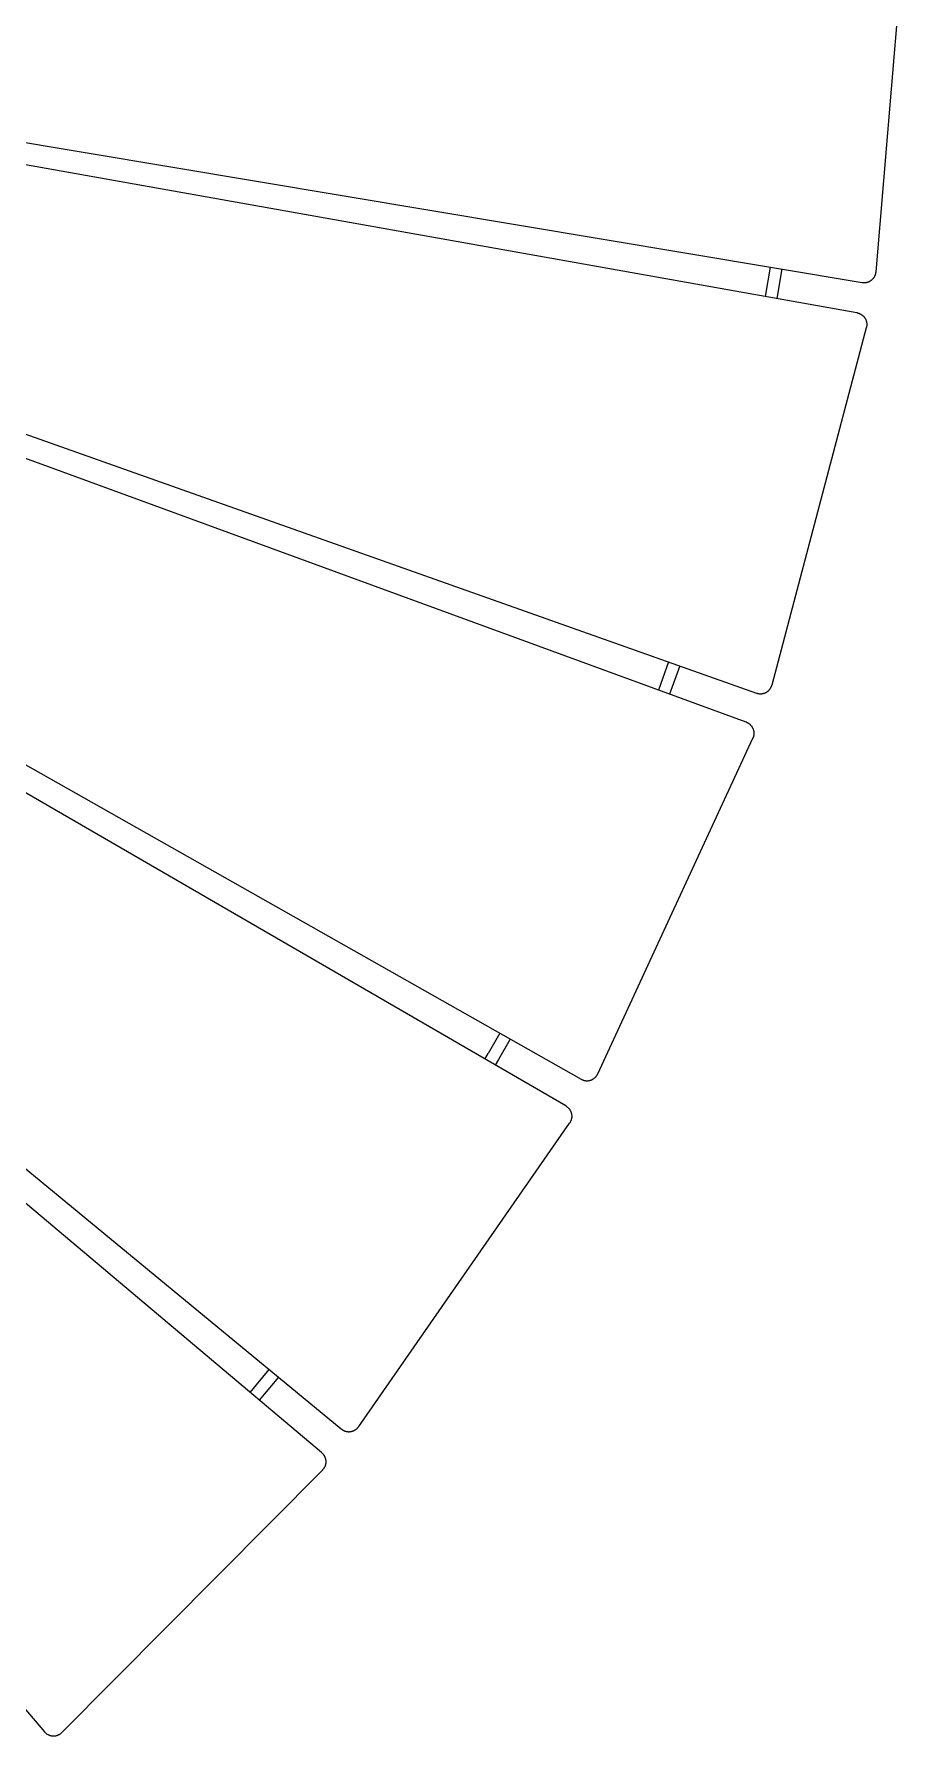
# Model space of a CAD drawing. Header units: inches. Extents: x -4 to 200, y 0 to 129.
# Drawn here: x 58.55 to 70.09, y 7.85 to 30.37 of the extents above; entities that cross this region are included whole.
import ezdxf

# ---------------------------------------------------------------- set-up
doc = ezdxf.new("R2010")
doc.units = ezdxf.units.IN
doc.layers.add('ZANO_R', color=7, linetype='Continuous', lineweight=0)

msp = doc.modelspace()

# ---------------------------------------------------------------- linework, layer by layer
at = {"layer": 'ZANO_R'}
for p, q in [((69.68424, 27.2225), (70.09303, 32.09546)), ((51.37675, 30.11333), (69.50129, 27.08032)), ((69.43194, 26.67862), (51.33961, 29.89825)), ((50.7805, 27.78136), (68.10301, 21.64714)), ((67.96496, 21.26358), (50.70658, 27.576)), ((68.28269, 27.28425), (68.2155, 26.89509)), ((68.43803, 27.25825), (68.37057, 26.8675)), ((69.50129, 27.08032), (69.50555, 27.07967)), ((69.50555, 27.07967), (69.50983, 27.07913)), ((69.50983, 27.07913), (69.51412, 27.07871)), ((69.51412, 27.07871), (69.51949, 27.07836)), ((69.51949, 27.07836), (69.52486, 27.07818)), ((69.52486, 27.07818), (69.53024, 27.07819)), ((69.53024, 27.07819), (69.53562, 27.07838)), ((69.53562, 27.07838), (69.54098, 27.07876)), ((69.54098, 27.07876), (69.54633, 27.07932)), ((69.54633, 27.07932), (69.55166, 27.08006)), ((69.55166, 27.08006), (69.55696, 27.08098)), ((69.55696, 27.08098), (69.56222, 27.08208)), ((69.56222, 27.08208), (69.56744, 27.08337)), ((69.56744, 27.08337), (69.57262, 27.08483)), ((69.57262, 27.08483), (69.57774, 27.08646)), ((69.57774, 27.08646), (69.58281, 27.08827)), ((69.58281, 27.08827), (69.58781, 27.09025)), ((69.58781, 27.09025), (69.59274, 27.0924)), ((69.59274, 27.0924), (69.59759, 27.09472)), ((69.59759, 27.09472), (69.60236, 27.0972)), ((69.60236, 27.0972), (69.60704, 27.09985)), ((69.60704, 27.09985), (69.61163, 27.10265)), ((69.61163, 27.10265), (69.61613, 27.10561)), ((69.61613, 27.10561), (69.62052, 27.10872)), ((69.62052, 27.10872), (69.6248, 27.11197)), ((69.6248, 27.11197), (69.62896, 27.11537)), ((69.62896, 27.11537), (69.63301, 27.11892)), ((69.63301, 27.11892), (69.63693, 27.12259)), ((69.63693, 27.12259), (69.64073, 27.1264)), ((69.64073, 27.1264), (69.64439, 27.13034)), ((69.64439, 27.13034), (69.64792, 27.1344)), ((69.64792, 27.1344), (69.65131, 27.13858)), ((69.65131, 27.13858), (69.65455, 27.14287)), ((69.65455, 27.14287), (69.65765, 27.14727)), ((69.65765, 27.14727), (69.66059, 27.15177)), ((69.66059, 27.15177), (69.66337, 27.15637)), ((69.66337, 27.15637), (69.666, 27.16106)), ((69.666, 27.16106), (69.66847, 27.16584)), ((69.66847, 27.16584), (69.67077, 27.1707)), ((69.67077, 27.1707), (69.6729, 27.17564)), ((69.6729, 27.17564), (69.67487, 27.18064)), ((69.67487, 27.18064), (69.67666, 27.18571)), ((69.67666, 27.18571), (69.67828, 27.19084)), ((69.67828, 27.19084), (69.67972, 27.19602)), ((69.67972, 27.19602), (69.68099, 27.20125)), ((69.68099, 27.20125), (69.68207, 27.20652)), ((69.68207, 27.20652), (69.68298, 27.21182)), ((69.68298, 27.21182), (69.6837, 27.21715)), ((69.6837, 27.21715), (69.68424, 27.2225)), ((69.43618, 26.67781), (69.43194, 26.67862)), ((69.44039, 26.67688), (69.43618, 26.67781)), ((69.44457, 26.67583), (69.44039, 26.67688)), ((69.44457, 26.67583), (69.44974, 26.67437)), ((69.44974, 26.67437), (69.45487, 26.67273)), ((69.45487, 26.67273), (69.45993, 26.67092)), ((69.45993, 26.67092), (69.46493, 26.66894)), ((69.46493, 26.66894), (69.46986, 26.66679)), ((69.46986, 26.66679), (69.47471, 26.66447)), ((69.47471, 26.66447), (69.47948, 26.66198)), ((69.47948, 26.66198), (69.48416, 26.65934)), ((69.48416, 26.65934), (69.48875, 26.65653)), ((69.48875, 26.65653), (69.49324, 26.65357)), ((69.49324, 26.65357), (69.49763, 26.65046)), ((69.49763, 26.65046), (69.50191, 26.6472)), ((69.50191, 26.6472), (69.50607, 26.6438)), ((69.50607, 26.6438), (69.51012, 26.64026)), ((69.51012, 26.64026), (69.51404, 26.63658)), ((69.51404, 26.63658), (69.51784, 26.63277)), ((69.51784, 26.63277), (69.5215, 26.62883)), ((69.5215, 26.62883), (69.52502, 26.62477)), ((69.52502, 26.62477), (69.52841, 26.62059)), ((69.52841, 26.62059), (69.53165, 26.6163)), ((69.53165, 26.6163), (69.53474, 26.6119)), ((69.53474, 26.6119), (69.53768, 26.60739)), ((69.53768, 26.60739), (69.54047, 26.60279)), ((69.54047, 26.60279), (69.54309, 26.5981)), ((69.54309, 26.5981), (69.54556, 26.59332)), ((69.54556, 26.59332), (69.54786, 26.58846)), ((69.54786, 26.58846), (69.54999, 26.58352)), ((69.54999, 26.58352), (69.55195, 26.57851)), ((69.55195, 26.57851), (69.55374, 26.57344)), ((69.55374, 26.57344), (69.55536, 26.56831)), ((68.30787, 21.75539), (69.55663, 26.48333)), ((69.55536, 26.56831), (69.5568, 26.56313)), ((69.55791, 26.48855), (69.55663, 26.48333)), ((69.5568, 26.56313), (69.55806, 26.5579)), ((69.55902, 26.49382), (69.55791, 26.48855)), ((69.55806, 26.5579), (69.55914, 26.55263)), ((69.55994, 26.49912), (69.55902, 26.49382)), ((69.55914, 26.55263), (69.56005, 26.54733)), ((69.56069, 26.50444), (69.55994, 26.49912)), ((69.56005, 26.54733), (69.56077, 26.542)), ((69.56125, 26.50979), (69.56069, 26.50444)), ((69.56077, 26.542), (69.56131, 26.53665)), ((69.56163, 26.51516), (69.56125, 26.50979)), ((69.56131, 26.53665), (69.56166, 26.53128)), ((69.56182, 26.52053), (69.56163, 26.51516)), ((69.56166, 26.53128), (69.56183, 26.52591)), ((69.56183, 26.52591), (69.56182, 26.52053)), ((49.78836, 25.58836), (65.78252, 16.5393)), ((65.57996, 16.18555), (49.67991, 25.39895)), ((62.34939, 11.59881), (48.29079, 23.43325)), ((48.43049, 23.60096), (62.61031, 11.91202)), ((46.74814, 21.87954), (58.68277, 7.90588)), ((66.93833, 22.05957), (66.80459, 21.688)), ((67.0868, 22.007), (66.95251, 21.63389)), ((68.10301, 21.64714), (68.1071, 21.64575)), ((68.1071, 21.64575), (68.11122, 21.64448)), ((68.11122, 21.64448), (68.11537, 21.64333)), ((68.11537, 21.64333), (68.12059, 21.64204)), ((68.12059, 21.64204), (68.12586, 21.64094)), ((68.12586, 21.64094), (68.13115, 21.64001)), ((68.13115, 21.64001), (68.13648, 21.63927)), ((68.13648, 21.63927), (68.14183, 21.63871)), ((68.14183, 21.63871), (68.14719, 21.63833)), ((68.14719, 21.63833), (68.15257, 21.63813)), ((68.15257, 21.63813), (68.15795, 21.63812)), ((68.15795, 21.63812), (68.16332, 21.63829)), ((68.16332, 21.63829), (68.16869, 21.63865)), ((68.16869, 21.63865), (68.17404, 21.63919)), ((68.17404, 21.63919), (68.17937, 21.63991)), ((68.17937, 21.63991), (68.18467, 21.64081)), ((68.18467, 21.64081), (68.18994, 21.64189)), ((68.18994, 21.64189), (68.19517, 21.64316)), ((68.19517, 21.64316), (68.20035, 21.6446)), ((68.20035, 21.6446), (68.20548, 21.64621)), ((68.20548, 21.64621), (68.21055, 21.648)), ((68.21055, 21.648), (68.21556, 21.64997)), ((68.21556, 21.64997), (68.22049, 21.6521)), ((68.22049, 21.6521), (68.22536, 21.6544)), ((68.22536, 21.6544), (68.23014, 21.65686)), ((68.23014, 21.65686), (68.23483, 21.65949)), ((68.23483, 21.65949), (68.23943, 21.66227)), ((68.23943, 21.66227), (68.24393, 21.66521)), ((68.24393, 21.66521), (68.24833, 21.6683)), ((68.24833, 21.6683), (68.25263, 21.67154)), ((68.25263, 21.67154), (68.25681, 21.67493)), ((68.25681, 21.67493), (68.26087, 21.67846)), ((68.26087, 21.67846), (68.26481, 21.68212)), ((68.26481, 21.68212), (68.26862, 21.68591)), ((68.26862, 21.68591), (68.2723, 21.68984)), ((68.2723, 21.68984), (68.27584, 21.69388)), ((68.27584, 21.69388), (68.27924, 21.69805)), ((68.27924, 21.69805), (68.2825, 21.70233)), ((68.2825, 21.70233), (68.28561, 21.70671)), ((68.28561, 21.70671), (68.28857, 21.7112)), ((68.28857, 21.7112), (68.29137, 21.71579)), ((68.29137, 21.71579), (68.29402, 21.72047)), ((68.29402, 21.72047), (68.2965, 21.72524)), ((68.2965, 21.72524), (68.29882, 21.7301)), ((68.29882, 21.7301), (68.30098, 21.73503)), ((68.30098, 21.73503), (68.30296, 21.74002)), ((68.30296, 21.74002), (68.30477, 21.74509)), ((68.30477, 21.74509), (68.30641, 21.75021)), ((68.30641, 21.75021), (68.30787, 21.75539)), ((67.96899, 21.26204), (67.96496, 21.26358)), ((67.97297, 21.2604), (67.96899, 21.26204)), ((67.97691, 21.25864), (67.97297, 21.2604)), ((67.97691, 21.25864), (67.98176, 21.25631)), ((67.98176, 21.25631), (67.98652, 21.2538)), ((67.98652, 21.2538), (67.99119, 21.25114)), ((67.99119, 21.25114), (67.99577, 21.24832)), ((67.99577, 21.24832), (68.00025, 21.24534)), ((68.00025, 21.24534), (68.00462, 21.24221)), ((68.00462, 21.24221), (68.00889, 21.23894)), ((68.00889, 21.23894), (68.01304, 21.23552)), ((68.01304, 21.23552), (68.01707, 21.23196)), ((68.01707, 21.23196), (68.02098, 21.22827)), ((68.02098, 21.22827), (68.02476, 21.22444)), ((68.02476, 21.22444), (68.02841, 21.22049)), ((68.02841, 21.22049), (68.03192, 21.21642)), ((68.03192, 21.21642), (68.03529, 21.21222)), ((68.03529, 21.21222), (68.03851, 21.20792)), ((68.03851, 21.20792), (68.04159, 21.20351)), ((68.04159, 21.20351), (68.04451, 21.19899)), ((68.04451, 21.19899), (68.04728, 21.19438)), ((68.04728, 21.19438), (68.04989, 21.18968)), ((68.04989, 21.18968), (68.05233, 21.18489)), ((68.05233, 21.18489), (68.05461, 21.18002)), ((68.05461, 21.18002), (68.05673, 21.17507)), ((68.05673, 21.17507), (68.05867, 21.17006)), ((68.05867, 21.17006), (68.06044, 21.16498)), ((68.06044, 21.16498), (68.06204, 21.15984)), ((66.00306, 16.61033), (68.05384, 21.04961)), ((68.05601, 21.05453), (68.05384, 21.04961)), ((68.05802, 21.05952), (68.05601, 21.05453)), ((68.05985, 21.06458), (68.05802, 21.05952)), ((68.06151, 21.06969), (68.05985, 21.06458)), ((68.06299, 21.07486), (68.06151, 21.06969)), ((68.06204, 21.15984), (68.06346, 21.15466)), ((68.06429, 21.08008), (68.06299, 21.07486)), ((68.06346, 21.15466), (68.0647, 21.14942)), ((68.06542, 21.08534), (68.06429, 21.08008)), ((68.0647, 21.14942), (68.06576, 21.14415)), ((68.06636, 21.09063), (68.06542, 21.08534)), ((68.06576, 21.14415), (68.06665, 21.13885)), ((68.06713, 21.09596), (68.06636, 21.09063)), ((68.06665, 21.13885), (68.06735, 21.13352)), ((68.06771, 21.1013), (68.06713, 21.09596)), ((68.06735, 21.13352), (68.06787, 21.12816)), ((68.06811, 21.10667), (68.06771, 21.1013)), ((68.06787, 21.12816), (68.0682, 21.12279)), ((68.06832, 21.11204), (68.06811, 21.10667)), ((68.0682, 21.12279), (68.06835, 21.11742)), ((68.06835, 21.11742), (68.06832, 21.11204)), ((64.70715, 17.14772), (64.55444, 16.88016)), ((64.84423, 17.07016), (64.69085, 16.80141)), ((64.51091, 16.80501), (64.55444, 16.88016)), ((64.69085, 16.80141), (64.64719, 16.72604)), ((65.78252, 16.5393), (65.7863, 16.53723)), ((65.7863, 16.53723), (65.79013, 16.53527)), ((65.79013, 16.53527), (65.79402, 16.5334)), ((65.79402, 16.5334), (65.79894, 16.53123)), ((65.79894, 16.53123), (65.80393, 16.52923)), ((65.80393, 16.52923), (65.80899, 16.5274)), ((65.80899, 16.5274), (65.81411, 16.52574)), ((65.81411, 16.52574), (65.81928, 16.52426)), ((65.81928, 16.52426), (65.82449, 16.52296)), ((65.82449, 16.52296), (65.82975, 16.52183)), ((65.82975, 16.52183), (65.83505, 16.52088)), ((65.83505, 16.52088), (65.84037, 16.52012)), ((65.84037, 16.52012), (65.84572, 16.51954)), ((65.84572, 16.51954), (65.85108, 16.51914)), ((65.85108, 16.51914), (65.85646, 16.51893)), ((65.85646, 16.51893), (65.86183, 16.51889)), ((65.86183, 16.51889), (65.86721, 16.51905)), ((65.86721, 16.51905), (65.87258, 16.51938)), ((65.87258, 16.51938), (65.87793, 16.5199)), ((65.87793, 16.5199), (65.88326, 16.5206)), ((65.88326, 16.5206), (65.88857, 16.52148)), ((65.88857, 16.52148), (65.89384, 16.52255)), ((65.89384, 16.52255), (65.89907, 16.52379)), ((65.89907, 16.52379), (65.90426, 16.52521)), ((65.90426, 16.52521), (65.90939, 16.5268)), ((65.90939, 16.5268), (65.91447, 16.52858)), ((65.91447, 16.52858), (65.91949, 16.53052)), ((65.91949, 16.53052), (65.92443, 16.53263)), ((65.92443, 16.53263), (65.9293, 16.53491)), ((65.9293, 16.53491), (65.93409, 16.53736)), ((65.93409, 16.53736), (65.9388, 16.53997)), ((65.9388, 16.53997), (65.94341, 16.54274)), ((65.94341, 16.54274), (65.94792, 16.54566)), ((65.94792, 16.54566), (65.95234, 16.54873)), ((65.95234, 16.54873), (65.95664, 16.55196)), ((65.95664, 16.55196), (65.96083, 16.55533)), ((65.96083, 16.55533), (65.96491, 16.55884)), ((65.96491, 16.55884), (65.96886, 16.56249)), ((65.96886, 16.56249), (65.97268, 16.56627)), ((65.97268, 16.56627), (65.97638, 16.57017)), ((65.97638, 16.57017), (65.97994, 16.57421)), ((65.97994, 16.57421), (65.98335, 16.57836)), ((65.98335, 16.57836), (65.98663, 16.58262)), ((65.98663, 16.58262), (65.98976, 16.587)), ((65.98976, 16.587), (65.99273, 16.59148)), ((65.99273, 16.59148), (65.99555, 16.59606)), ((65.99555, 16.59606), (65.99822, 16.60073)), ((65.99822, 16.60073), (66.00072, 16.60549)), ((66.00072, 16.60549), (66.00306, 16.61033)), ((65.58366, 16.18333), (65.57996, 16.18555)), ((65.58729, 16.18102), (65.58366, 16.18333)), ((65.59087, 16.17861), (65.58729, 16.18102)), ((65.59087, 16.17861), (65.59523, 16.17547)), ((65.59523, 16.17547), (65.59949, 16.17217)), ((65.59949, 16.17217), (65.60362, 16.16874)), ((65.60362, 16.16874), (65.60764, 16.16517)), ((65.60764, 16.16517), (65.61154, 16.16146)), ((65.61154, 16.16146), (65.6153, 16.15762)), ((65.6153, 16.15762), (65.61894, 16.15365)), ((65.61894, 16.15365), (65.62243, 16.14956)), ((65.62243, 16.14956), (65.62578, 16.14536)), ((65.62578, 16.14536), (65.62899, 16.14104)), ((65.62899, 16.14104), (65.63205, 16.13662)), ((65.63205, 16.13662), (65.63496, 16.13209)), ((65.63496, 16.13209), (65.63771, 16.12747)), ((65.63771, 16.12747), (65.6403, 16.12276)), ((65.6403, 16.12276), (65.64273, 16.11796)), ((65.64273, 16.11796), (65.64499, 16.11308)), ((65.64591, 15.98758), (65.64372, 15.98267)), ((65.64499, 16.11308), (65.64708, 16.10813)), ((65.64793, 15.99257), (65.64591, 15.98758)), ((65.64708, 16.10813), (65.64901, 16.10311)), ((65.64978, 15.99762), (65.64793, 15.99257)), ((65.64901, 16.10311), (65.65076, 16.09802)), ((65.65146, 16.00273), (65.64978, 15.99762)), ((65.65076, 16.09802), (65.65234, 16.09288)), ((65.65296, 16.00789), (65.65146, 16.00273)), ((65.65234, 16.09288), (65.65374, 16.08769)), ((65.65429, 16.01311), (65.65296, 16.00789)), ((65.65374, 16.08769), (65.65496, 16.08245)), ((65.65543, 16.01836), (65.65429, 16.01311)), ((65.65496, 16.08245), (65.656, 16.07717)), ((65.6564, 16.02365), (65.65543, 16.01836)), ((65.656, 16.07717), (65.65686, 16.07186)), ((65.65718, 16.02897), (65.6564, 16.02365)), ((65.65686, 16.07186), (65.65754, 16.06653)), ((65.65778, 16.03432), (65.65718, 16.02897)), ((65.65754, 16.06653), (65.65804, 16.06117)), ((65.6582, 16.03968), (65.65778, 16.03432)), ((65.65804, 16.06117), (65.65836, 16.05581)), ((65.65844, 16.04505), (65.6582, 16.03968)), ((65.65836, 16.05581), (65.65849, 16.05043)), ((65.65849, 16.05043), (65.65844, 16.04505)), ((62.83983, 11.94367), (65.63033, 15.95939)), ((65.63332, 15.96386), (65.63033, 15.95939)), ((65.63616, 15.96843), (65.63332, 15.96386)), ((65.63884, 15.97309), (65.63616, 15.96843)), ((65.64137, 15.97784), (65.63884, 15.97309)), ((65.64372, 15.98267), (65.64137, 15.97784)), ((61.40416, 12.3945), (61.65692, 12.69793)), ((61.77846, 12.59774), (61.52466, 12.29307)), ((62.82996, 11.93092), (62.8334, 11.93506)), ((62.8334, 11.93506), (62.83669, 11.93931)), ((62.83669, 11.93931), (62.83983, 11.94367)), ((62.61031, 11.91202), (62.61367, 11.90932)), ((62.61367, 11.90932), (62.61711, 11.90672)), ((62.61711, 11.90672), (62.62061, 11.90421)), ((62.62061, 11.90421), (62.62508, 11.90122)), ((62.62508, 11.90122), (62.62965, 11.89838)), ((62.62965, 11.89838), (62.63431, 11.8957)), ((62.63431, 11.8957), (62.63906, 11.89318)), ((62.63906, 11.89318), (62.64389, 11.89082)), ((62.64389, 11.89082), (62.64881, 11.88863)), ((62.64881, 11.88863), (62.65379, 11.88661)), ((62.65379, 11.88661), (62.65884, 11.88476)), ((62.65884, 11.88476), (62.66395, 11.88308)), ((62.66395, 11.88308), (62.66911, 11.88158)), ((62.66911, 11.88158), (62.67433, 11.88026)), ((62.67433, 11.88026), (62.67958, 11.87911)), ((62.67958, 11.87911), (62.68487, 11.87815)), ((62.68487, 11.87815), (62.69019, 11.87736)), ((62.69019, 11.87736), (62.69554, 11.87676)), ((62.69554, 11.87676), (62.7009, 11.87634)), ((62.7009, 11.87634), (62.70627, 11.87611)), ((62.70627, 11.87611), (62.71165, 11.87605)), ((62.71165, 11.87605), (62.71703, 11.87618)), ((62.71703, 11.87618), (62.7224, 11.8765)), ((62.7224, 11.8765), (62.72775, 11.877)), ((62.72775, 11.877), (62.73309, 11.87768)), ((62.73309, 11.87768), (62.73839, 11.87854)), ((62.73839, 11.87854), (62.74367, 11.87958)), ((62.74367, 11.87958), (62.74891, 11.88081)), ((62.74891, 11.88081), (62.7541, 11.88221)), ((62.7541, 11.88221), (62.75924, 11.88378)), ((62.75924, 11.88378), (62.76433, 11.88554)), ((62.76433, 11.88554), (62.76935, 11.88746)), ((62.76935, 11.88746), (62.7743, 11.88955)), ((62.7743, 11.88955), (62.77918, 11.89182)), ((62.77918, 11.89182), (62.78398, 11.89425)), ((62.78398, 11.89425), (62.78869, 11.89684)), ((62.78869, 11.89684), (62.79332, 11.89959)), ((62.79332, 11.89959), (62.79784, 11.90249)), ((62.79784, 11.90249), (62.80227, 11.90555)), ((62.80227, 11.90555), (62.80658, 11.90876)), ((62.80658, 11.90876), (62.81079, 11.91211)), ((62.81079, 11.91211), (62.81487, 11.91561)), ((62.81487, 11.91561), (62.81884, 11.91924)), ((62.81884, 11.91924), (62.82268, 11.923)), ((62.82268, 11.923), (62.82639, 11.9269)), ((62.82639, 11.9269), (62.82996, 11.93092)), ((62.35265, 11.59599), (62.34939, 11.59881)), ((62.35583, 11.59308), (62.35265, 11.59599)), ((62.35894, 11.59008), (62.35583, 11.59308)), ((62.35894, 11.59008), (62.36269, 11.58623)), ((62.36269, 11.58623), (62.3663, 11.58225)), ((62.3663, 11.58225), (62.36978, 11.57815)), ((62.36978, 11.57815), (62.37312, 11.57393)), ((62.37312, 11.57393), (62.37631, 11.5696)), ((62.37631, 11.5696), (62.37935, 11.56517)), ((62.37935, 11.56517), (62.38224, 11.56063)), ((62.38224, 11.56063), (62.38497, 11.556)), ((62.38497, 11.556), (62.38755, 11.55128)), ((62.38755, 11.55128), (62.38996, 11.54647)), ((62.38996, 11.54647), (62.3922, 11.54158)), ((62.3922, 11.54158), (62.39428, 11.53662)), ((62.39428, 11.53662), (62.39618, 11.53159)), ((62.39618, 11.53159), (62.39791, 11.5265)), ((62.39791, 11.5265), (62.39947, 11.52135)), ((62.39947, 11.52135), (62.40085, 11.51615)), ((62.40085, 11.51615), (62.40206, 11.51091)), ((62.40206, 11.51091), (62.40308, 11.50563)), ((62.40308, 11.50563), (62.40392, 11.50032)), ((62.40392, 11.50032), (62.40458, 11.49498)), ((62.40458, 11.49498), (62.40506, 11.48963)), ((62.40506, 11.48963), (62.40535, 11.48425)), ((62.40535, 11.48425), (62.40546, 11.47888)), ((58.9143, 7.8972), (62.35973, 11.36734)), ((62.36345, 11.37122), (62.35973, 11.36734)), ((62.36704, 11.37523), (62.36345, 11.37122)), ((62.37049, 11.37935), (62.36704, 11.37523)), ((62.3738, 11.38359), (62.37049, 11.37935)), ((62.37696, 11.38795), (62.3738, 11.38359)), ((62.37997, 11.3924), (62.37696, 11.38795)), ((62.38283, 11.39696), (62.37997, 11.3924)), ((62.38553, 11.40161), (62.38283, 11.39696)), ((62.38807, 11.40635), (62.38553, 11.40161)), ((62.39044, 11.41118), (62.38807, 11.40635)), ((62.39265, 11.41608), (62.39044, 11.41118)), ((62.39469, 11.42106), (62.39265, 11.41608)), ((62.39656, 11.4261), (62.39469, 11.42106)), ((62.39826, 11.4312), (62.39656, 11.4261)), ((62.39978, 11.43636), (62.39826, 11.4312)), ((62.40112, 11.44157), (62.39978, 11.43636)), ((62.40228, 11.44682), (62.40112, 11.44157)), ((62.40327, 11.45211), (62.40228, 11.44682)), ((62.40407, 11.45743), (62.40327, 11.45211)), ((62.4047, 11.46277), (62.40407, 11.45743)), ((62.40514, 11.46813), (62.4047, 11.46277)), ((62.40539, 11.4735), (62.40514, 11.46813)), ((62.40546, 11.47888), (62.40539, 11.4735)), ((58.68277, 7.90588), (58.68561, 7.90264)), ((58.68561, 7.90264), (58.68854, 7.89948)), ((58.68854, 7.89948), (58.69156, 7.8964)), ((58.69156, 7.8964), (58.69544, 7.89268)), ((58.69544, 7.89268), (58.69945, 7.88909)), ((58.69945, 7.88909), (58.70357, 7.88564)), ((58.70357, 7.88564), (58.70781, 7.88233)), ((58.70781, 7.88233), (58.71217, 7.87917)), ((58.89382, 7.87982), (58.89815, 7.88301)), ((58.89815, 7.88301), (58.90237, 7.88635)), ((58.90237, 7.88635), (58.90647, 7.88983)), ((58.90647, 7.88983), (58.91045, 7.89345)), ((58.91045, 7.89345), (58.9143, 7.8972)), ((58.71217, 7.87917), (58.71662, 7.87616)), ((58.71662, 7.87616), (58.72118, 7.87331)), ((58.72118, 7.87331), (58.72583, 7.87061)), ((58.72583, 7.87061), (58.73057, 7.86807)), ((58.73057, 7.86807), (58.7354, 7.86569)), ((58.7354, 7.86569), (58.7403, 7.86348)), ((58.7403, 7.86348), (58.74528, 7.86144)), ((58.74528, 7.86144), (58.75032, 7.85958)), ((58.75032, 7.85958), (58.75542, 7.85788)), ((58.75542, 7.85788), (58.76058, 7.85636)), ((58.76058, 7.85636), (58.76579, 7.85501)), ((58.76579, 7.85501), (58.77104, 7.85385)), ((58.77104, 7.85385), (58.77633, 7.85286)), ((58.77633, 7.85286), (58.78165, 7.85206)), ((58.78165, 7.85206), (58.78699, 7.85144)), ((58.78699, 7.85144), (58.79235, 7.851)), ((58.79235, 7.851), (58.79772, 7.85074)), ((58.79772, 7.85074), (58.8031, 7.85067)), ((58.8031, 7.85067), (58.80847, 7.85078)), ((58.80847, 7.85078), (58.81384, 7.85108)), ((58.81384, 7.85108), (58.8192, 7.85155)), ((58.8192, 7.85155), (58.82454, 7.85221)), ((58.82454, 7.85221), (58.82985, 7.85306)), ((58.82985, 7.85306), (58.83513, 7.85408)), ((58.83513, 7.85408), (58.84037, 7.85528)), ((58.84037, 7.85528), (58.84557, 7.85666)), ((58.84557, 7.85666), (58.85072, 7.85822)), ((58.85072, 7.85822), (58.85581, 7.85995)), ((58.85581, 7.85995), (58.86084, 7.86186)), ((58.86084, 7.86186), (58.8658, 7.86393)), ((58.8658, 7.86393), (58.87069, 7.86618)), ((58.87069, 7.86618), (58.8755, 7.86859)), ((58.8755, 7.86859), (58.88022, 7.87116)), ((58.88022, 7.87116), (58.88485, 7.87389)), ((58.88485, 7.87389), (58.88939, 7.87678)), ((58.88939, 7.87678), (58.89382, 7.87982))]:
    msp.add_line(p, q, dxfattribs=at)

doc.saveas('drawing.dxf')
